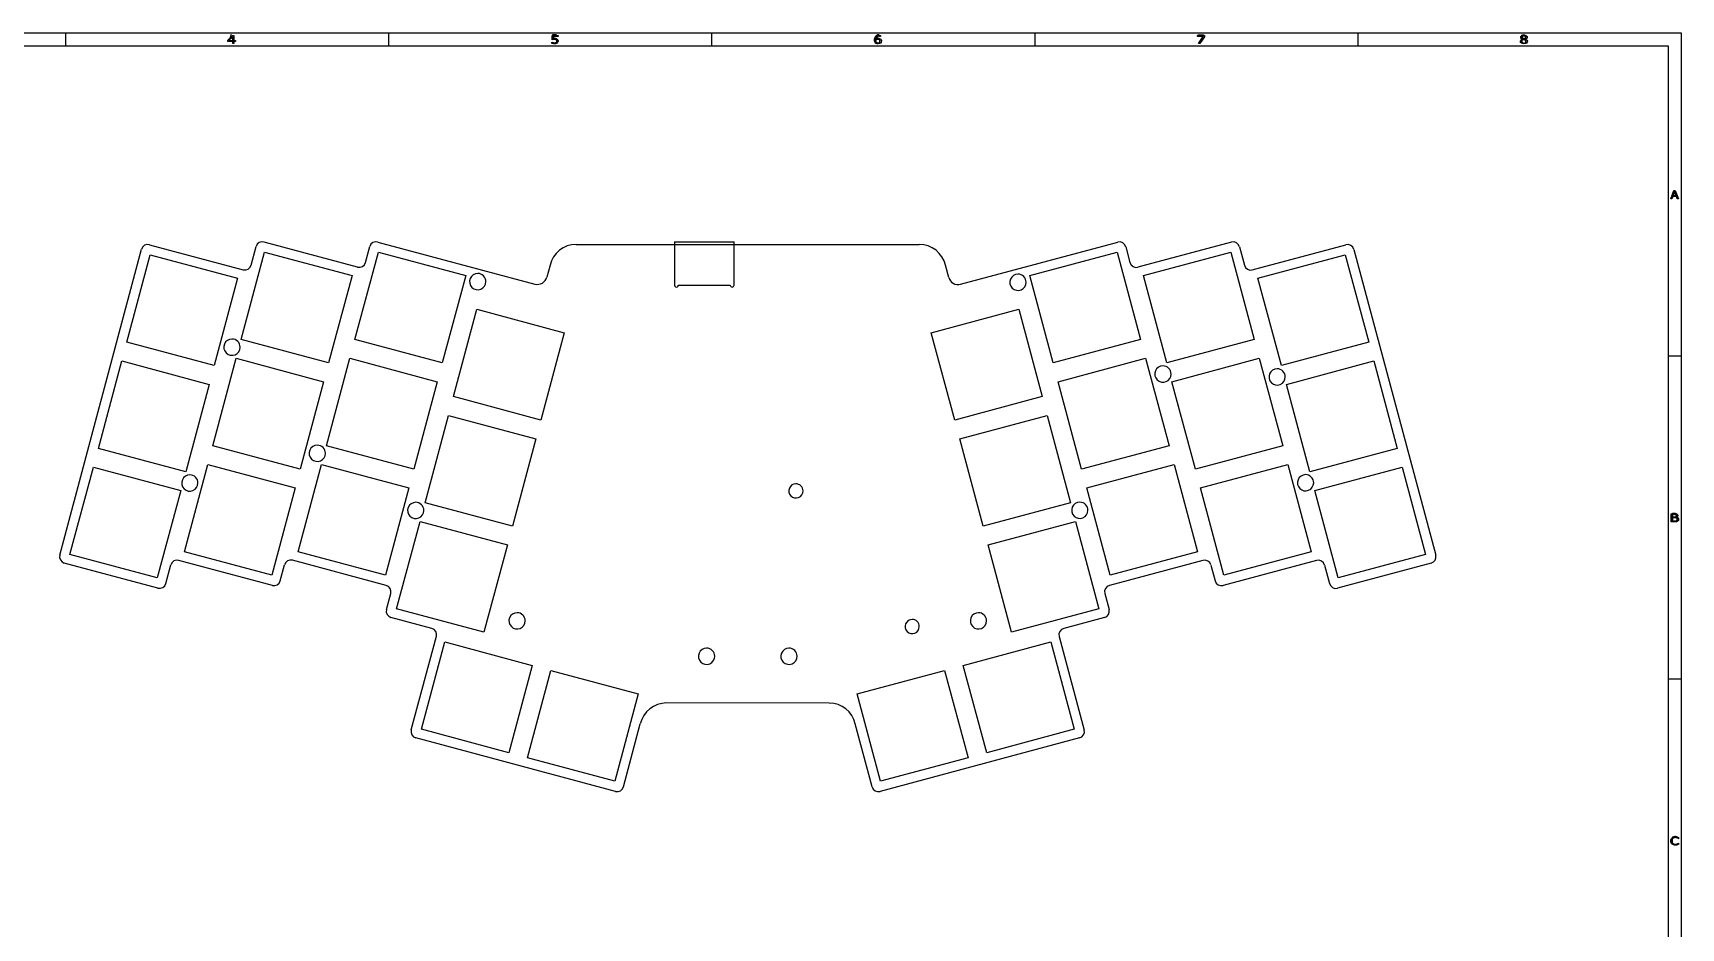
# Model space of a CAD drawing. Header units: millimetres. Extents: x 10 to 410, y 10 to 287.
# Drawn here: x 154.9 to 410, y 148.5 to 287 of the extents above; entities that cross this region are included whole.
import ezdxf

# ---------------------------------------------------------------- set-up
doc = ezdxf.new("R2010")
doc.units = ezdxf.units.MM
doc.layers.get('0').update_dxf_attribs({"linetype": 'CONTINUOUS'})

msp = doc.modelspace()

# ---------------------------------------------------------------- linework, layer by layer
at = {"color": 7}
for points in [[(10, 287.0022), (409.989, 287.0022), (409.989, 10), (10, 10)], [(186.25021, 285.706816), (186.02054, 285.706816), (186.02054, 285.3522), (185.82101, 285.3522), (185.82101, 285.706816), (185.08002, 285.706816), (185.08002, 285.901474), (185.82932, 286.612398), (186.02054, 286.612398), (186.02054, 285.84223), (186.25021, 285.84223)], [(185.82101, 285.84223), (185.82101, 286.410969), (185.22136, 285.84223)], [(336.21904, 286.423664), (335.51858, 285.3522), (335.29619, 285.3522), (336.04133, 286.464288), (335.16004, 286.464288), (335.16004, 286.612398), (336.21904, 286.612398)], [(385.98005, 286.318724)], [(386.2263, 285.703429)], [(12, 285.0022), (407.989, 285.0022), (407.989, 12), (12, 12)], [(409.58083, 261.352198), (409.39556, 261.352198), (409.26736, 261.703429), (408.70188, 261.703429), (408.57369, 261.352198), (408.39719, 261.352198), (408.87311, 262.612396), (409.10492, 262.612396)], [(409.2138, 261.847306), (408.98462, 262.465979), (408.75457, 261.847306)], [(223.7486, 249.7864)], [(307.3586, 249.6864)], [(185.6986, 239.6464)], [(329.7986, 235.4764)], [(347.4786, 235.0364)], [(198.9086, 223.2164)], [(179.1886, 218.6164)], [(272.9936, 217.2414)], [(351.8686, 218.6564)], [(214.1486, 214.3764)], [(316.9386, 214.3964)], [(409.2793, 212.307679)], [(409.4072, 211.733074)], [(409.61496, 211.739782)], [(229.8386, 197.2964)], [(301.2427, 197.2964)], [(290.9836, 196.2514)], [(259.1627, 191.8164)], [(271.9186, 191.8164)]]:
    msp.add_lwpolyline(points, close=True, dxfattribs=at)
for points in [[(160, 285.0022), (160, 287.0022)], [(185.5571, 286.7627), (185.2476, 285.8341), (186.0524, 285.8341)], [(185.8667, 286.2675), (185.8667, 285.4008)], [(210, 285.0022), (210, 287.0022)], [(235.9286, 286.7008), (235.3095, 286.7008), (235.2476, 286.0817), (235.3095, 286.1437), (235.4333, 286.2056), (235.7429, 286.2056), (235.8667, 286.1437), (235.9286, 286.0817), (235.9905, 285.9579), (235.9905, 285.6484), (235.9286, 285.5246), (235.8667, 285.4627), (235.7429, 285.4008), (235.4333, 285.4008), (235.3095, 285.4627), (235.2476, 285.5246)], [(235.26072, 285.963275), (235.26072, 286.612417), (236.19189, 286.612417), (236.19189, 286.464307), (235.4613, 286.464307), (235.4613, 286.129158)], [(236.20224, 285.752566), (236.20241, 285.752518)], [(260, 285.0022), (260, 287.0022)], [(285.8667, 286.7008), (285.619, 286.7008), (285.4952, 286.6389), (285.4333, 286.577), (285.3095, 286.3913), (285.2476, 286.1437), (285.2476, 285.6484), (285.3095, 285.5246), (285.3714, 285.4627), (285.4952, 285.4008), (285.7429, 285.4008), (285.8667, 285.4627), (285.9286, 285.5246), (285.9905, 285.6484), (285.9905, 285.9579), (285.9286, 286.0817), (285.8667, 286.1437), (285.7429, 286.2056), (285.4952, 286.2056), (285.3714, 286.1437), (285.3095, 286.0817), (285.2476, 285.9579)], [(286.02702, 285.754227), (286.02678, 285.754182)], [(286.08712, 286.616663), (286.08712, 286.455013), (286.07672, 286.455013)], [(286.23788, 285.761029), (286.23774, 285.760982)], [(310, 285.0022), (310, 287.0022)], [(335.1857, 286.7008), (336.0524, 286.7008), (335.4952, 285.4008)], [(360, 285.0022), (360, 287.0022)], [(385.4952, 286.1437), (385.3714, 286.2056), (385.3095, 286.2675), (385.2476, 286.3913), (385.2476, 286.4532), (385.3095, 286.577), (385.3714, 286.6389), (385.4952, 286.7008), (385.7429, 286.7008), (385.8667, 286.6389), (385.9286, 286.577), (385.9905, 286.4532), (385.9905, 286.3913), (385.9286, 286.2675), (385.8667, 286.2056), (385.7429, 286.1437), (385.4952, 286.1437), (385.3714, 286.0817), (385.3095, 286.0198), (385.2476, 285.896), (385.2476, 285.6484), (385.3095, 285.5246), (385.3714, 285.4627), (385.4952, 285.4008), (385.7429, 285.4008), (385.8667, 285.4627), (385.9286, 285.5246), (385.9905, 285.6484), (385.9905, 285.896), (385.9286, 286.0198), (385.8667, 286.0817), (385.7429, 286.1437)], [(385.41256, 286.025039), (385.41256, 286.030139)], [(385.927, 286.023366), (385.927, 286.018266)], [(235.19433, 285.399613), (235.19433, 285.578191), (235.20883, 285.578191)], [(386.01233, 285.687357), (386.01221, 285.68735)], [(408.5557, 261.4008), (408.989, 262.7008), (409.4223, 261.4008)], [(408.6795, 261.7722), (409.2985, 261.7722)], [(159.0481, 206.2133), (171.7208, 253.5318)], [(169.4305, 239.1468), (173.054, 252.6698)], [(172.9504, 254.2419), (187.4417, 250.356)], [(173.054, 252.6698), (186.5769, 249.0463)], [(187.1407, 239.5582), (190.7641, 253.0812)], [(188.6713, 251.0661), (189.4408, 253.9468)], [(205.1436, 250.7664), (190.6704, 254.6569)], [(190.7641, 253.0812), (204.2871, 249.4577)], [(204.7407, 239.5582), (208.3641, 253.0812)], [(206.3732, 251.4765), (207.034, 253.9463)], [(208.2636, 254.6564), (232.6077, 248.1467)], [(208.3641, 253.0812), (221.8871, 249.4577)], [(238.9936, 254.2764), (292.0886, 254.2764)], [(254.1899, 254.6746), (254.1899, 247.9746)], [(254.1899, 254.6746), (263.4299, 254.6746)], [(263.4299, 247.9746), (263.4299, 254.6746)], [(298.4821, 248.1165), (322.8078, 254.6406)], [(309.1941, 249.4577), (322.7171, 253.0812)], [(322.7171, 253.0812), (326.3406, 239.5582), (312.8176, 235.9348)], [(324.0374, 253.9305), (324.6981, 251.4607)], [(340.4009, 254.6411), (325.9278, 250.7506)], [(326.7941, 249.4577), (340.3171, 253.0812)], [(340.3171, 253.0812), (343.9406, 239.5582), (330.4176, 235.9348)], [(341.6305, 253.931), (342.4, 251.0503)], [(343.6296, 250.3402), (358.1209, 254.2261)], [(344.5043, 249.0463), (358.0273, 252.6698)], [(358.0273, 252.6698), (361.6507, 239.1468), (348.1278, 235.5234)], [(359.3505, 253.516), (372.0232, 206.1975)], [(234.9465, 251.0552), (234.4536, 249.2114)], [(296.6362, 249.1813), (296.1356, 251.0552)], [(186.5769, 249.0463), (182.9535, 235.5234), (169.4305, 239.1468)], [(204.2871, 249.4577), (200.6636, 235.9348), (187.1407, 239.5582)], [(221.8871, 249.4577), (218.2636, 235.9348), (204.7407, 239.5582)], [(254.7899, 247.9746), (262.8299, 247.9746)], [(312.8176, 235.9348), (309.1941, 249.4577)], [(330.4176, 235.9348), (326.7941, 249.4577)], [(348.1278, 235.5234), (344.5043, 249.0463)], [(219.9871, 230.7274), (223.6106, 244.2503), (237.1336, 240.6269)], [(293.9477, 240.6269), (307.4706, 244.2503)], [(307.4706, 244.2503), (311.0941, 230.7274), (297.5711, 227.1039)], [(237.1336, 240.6269), (233.5101, 227.1039)], [(297.5711, 227.1039), (293.9477, 240.6269)], [(165.0306, 222.7261), (168.654, 236.2491)], [(168.654, 236.2491), (182.177, 232.6256)], [(182.7408, 223.1375), (186.3642, 236.6605)], [(186.3642, 236.6605), (199.8872, 233.037)], [(200.3408, 223.1375), (203.9642, 236.6605)], [(203.9642, 236.6605), (217.4872, 233.037)], [(313.5941, 233.037), (327.117, 236.6605)], [(327.117, 236.6605), (330.7405, 223.1375), (317.2175, 219.514)], [(331.1941, 233.037), (344.717, 236.6605)], [(344.717, 236.6605), (348.3405, 223.1375), (334.8175, 219.514)], [(348.9042, 232.6256), (362.4272, 236.2491)], [(362.4272, 236.2491), (366.0507, 222.7261), (352.5277, 219.1026)], [(409.989, 237.0022), (407.989, 237.0022)], [(182.177, 232.6256), (178.5535, 219.1026), (165.0306, 222.7261)], [(199.8872, 233.037), (196.2637, 219.514), (182.7408, 223.1375)], [(217.4872, 233.037), (213.8637, 219.514), (200.3408, 223.1375)], [(317.2175, 219.514), (313.5941, 233.037)], [(334.8175, 219.514), (331.1941, 233.037)], [(352.5277, 219.1026), (348.9042, 232.6256)], [(233.5101, 227.1039), (219.9871, 230.7274)], [(215.5872, 214.3067), (219.2107, 227.8296)], [(219.2107, 227.8296), (232.7337, 224.2061)], [(298.3476, 224.2061), (311.8705, 227.8296)], [(311.8705, 227.8296), (315.494, 214.3066), (301.971, 210.6832)], [(232.7337, 224.2061), (229.1102, 210.6832), (215.5872, 214.3067)], [(301.971, 210.6832), (298.3476, 224.2061)], [(160.6307, 206.3054), (164.2541, 219.8283)], [(164.2541, 219.8283), (177.7771, 216.2049)], [(178.3408, 206.7168), (181.9643, 220.2397)], [(181.9643, 220.2397), (195.4873, 216.6163)], [(195.9408, 206.7168), (199.5643, 220.2397)], [(199.5643, 220.2397), (213.0873, 216.6163)], [(317.994, 216.6163), (331.5169, 220.2397)], [(331.5169, 220.2397), (335.1404, 206.7168), (321.6174, 203.0933)], [(335.594, 216.6163), (349.1169, 220.2397)], [(349.1169, 220.2397), (352.7404, 206.7168), (339.2174, 203.0933)], [(353.3042, 216.2049), (366.8271, 219.8283)], [(366.8271, 219.8283), (370.4506, 206.3054), (356.9276, 202.6819)], [(177.7771, 216.2049), (174.1536, 202.6819), (160.6307, 206.3054)], [(195.4873, 216.6163), (191.8638, 203.0933), (178.3408, 206.7168)], [(213.0873, 216.6163), (209.4638, 203.0933), (195.9408, 206.7168)], [(321.6174, 203.0933), (317.994, 216.6163)], [(339.2174, 203.0933), (335.594, 216.6163)], [(356.9276, 202.6819), (353.3042, 216.2049)], [(409.01525, 211.352192), (408.48311, 211.352192), (408.48311, 212.61239), (408.92757, 212.61239)], [(409.0819, 212.0817), (409.2676, 212.0198), (409.3295, 211.9579), (409.3914, 211.8341), (409.3914, 211.6484), (409.3295, 211.5246), (409.2676, 211.4627), (409.1438, 211.4008), (408.6485, 211.4008), (408.6485, 212.7008), (409.0819, 212.7008), (409.2057, 212.6389), (409.2676, 212.577), (409.3295, 212.4532), (409.3295, 212.3294), (409.2676, 212.2056), (409.2057, 212.1437), (409.0819, 212.0817), (408.6485, 212.0817)], [(408.99605, 211.964127), (408.68261, 211.964127), (408.68261, 211.495256), (408.94666, 211.495256)], [(408.92048, 212.469344), (408.68263, 212.469344), (408.68263, 212.105419), (408.94064, 212.105419)], [(409.28739, 212.075808), (409.28739, 212.069008)], [(211.1873, 197.8859), (214.8108, 211.4089)], [(214.8108, 211.4089), (228.3337, 207.7854)], [(302.7475, 207.7854), (316.2705, 211.4089)], [(316.2705, 211.4089), (319.8939, 197.8859), (306.371, 194.2624)], [(228.3337, 207.7854), (224.7103, 194.2624), (211.1873, 197.8859)], [(306.371, 194.2624), (302.7475, 207.7854)], [(174.254, 201.1013), (159.7582, 204.9837)], [(175.4836, 201.8114), (176.2536, 204.6864)], [(191.9567, 201.521), (177.4832, 205.3965)], [(193.1863, 202.2311), (193.8436, 204.6914)], [(209.5685, 201.5192), (195.0736, 205.4064)], [(335.9978, 205.3906), (321.5029, 201.5034)], [(337.2278, 204.6756), (337.885, 202.2153)], [(353.5881, 205.3807), (339.1146, 201.5052)], [(354.8178, 204.6706), (355.5878, 201.7956)], [(371.3131, 204.9679), (356.8174, 201.0855)], [(209.6085, 197.796), (210.2786, 200.2896)], [(320.7928, 200.2738), (321.4629, 197.7802)], [(216.6286, 194.8714), (210.3186, 196.5664)], [(320.7528, 196.5506), (314.4428, 194.8556)], [(213.4585, 179.156), (217.3387, 193.6418)], [(215.0307, 179.2498), (218.6541, 192.7728)], [(218.6541, 192.7728), (232.1771, 189.1493)], [(298.9041, 189.1493), (312.4271, 192.7728)], [(312.4271, 192.7728), (316.0505, 179.2498), (302.5276, 175.6264)], [(313.7326, 193.626), (317.6129, 179.1402)], [(232.1771, 189.1493), (228.5536, 175.6264), (215.0307, 179.2498)], [(302.5276, 175.6264), (298.9041, 189.1493)], [(231.4494, 174.8416), (235.0729, 188.3646)], [(235.0729, 188.3646), (248.5959, 184.7411)], [(282.4854, 184.7411), (296.0083, 188.3646)], [(296.0083, 188.3646), (299.6318, 174.8416), (286.1088, 171.2182)], [(409.989, 187.0022), (407.989, 187.0022)], [(248.5959, 184.7411), (244.9724, 171.2182), (231.4494, 174.8416)], [(286.1088, 171.2182), (282.4854, 184.7411)], [(278.1265, 183.3127), (252.9556, 183.3227)], [(246.2913, 170.3511), (248.9086, 180.1014)], [(284.7786, 170.3464), (282.1736, 180.0914)], [(245.0617, 169.641), (214.1686, 177.9264)], [(316.9028, 177.9106), (286.0082, 169.6363)], [(409.3914, 161.5246), (409.3295, 161.4627), (409.1438, 161.4008), (409.02, 161.4008), (408.8342, 161.4627), (408.7104, 161.5865), (408.6485, 161.7103), (408.5866, 161.9579), (408.5866, 162.1437), (408.6485, 162.3913), (408.7104, 162.5151), (408.8342, 162.6389), (409.02, 162.7008), (409.1438, 162.7008), (409.3295, 162.6389), (409.3914, 162.577)], [(409.61728, 162.52446), (409.61728, 162.32557), (409.60248, 162.32557)], [(409.60351, 161.64017), (409.61731, 161.64017), (409.61735, 161.44361)]]:
    msp.add_lwpolyline(points, dxfattribs=at)
at = {"color": 2}
for points in [[(186.5769, 249.0463), (182.9535, 235.5234), (169.4305, 239.1468), (173.054, 252.6698)], [(204.2871, 249.4577), (200.6636, 235.9348), (187.1407, 239.5582), (190.7641, 253.0812)], [(221.8871, 249.4577), (218.2636, 235.9348), (204.7407, 239.5582), (208.3641, 253.0812)], [(326.3406, 239.5582), (312.8176, 235.9348), (309.1941, 249.4577), (322.7171, 253.0812)], [(343.9406, 239.5582), (330.4176, 235.9348), (326.7941, 249.4577), (340.3171, 253.0812)], [(361.6507, 239.1468), (348.1278, 235.5234), (344.5043, 249.0463), (358.0273, 252.6698)], [(237.1336, 240.6269), (233.5101, 227.1039), (219.9871, 230.7274), (223.6106, 244.2503)], [(311.0941, 230.7274), (297.5711, 227.1039), (293.9477, 240.6269), (307.4706, 244.2504)], [(182.177, 232.6256), (178.5535, 219.1026), (165.0306, 222.7261), (168.654, 236.2491)], [(199.8872, 233.037), (196.2637, 219.514), (182.7408, 223.1375), (186.3642, 236.6605)], [(217.4872, 233.037), (213.8637, 219.514), (200.3408, 223.1375), (203.9642, 236.6605)], [(330.7405, 223.1375), (317.2175, 219.514), (313.5941, 233.037), (327.117, 236.6605)], [(348.3405, 223.1375), (334.8175, 219.514), (331.1941, 233.037), (344.717, 236.6605)], [(366.0507, 222.7261), (352.5277, 219.1026), (348.9042, 232.6256), (362.4272, 236.2491)], [(232.7337, 224.2061), (229.1102, 210.6832), (215.5872, 214.3066), (219.2107, 227.8296)], [(315.494, 214.3066), (301.971, 210.6832), (298.3476, 224.2061), (311.8705, 227.8296)], [(177.7771, 216.2048), (174.1536, 202.6819), (160.6307, 206.3054), (164.2541, 219.8283)], [(195.4873, 216.6163), (191.8638, 203.0933), (178.3408, 206.7168), (181.9643, 220.2397)], [(213.0873, 216.6163), (209.4638, 203.0933), (195.9408, 206.7168), (199.5643, 220.2397)], [(335.1404, 206.7168), (321.6174, 203.0933), (317.994, 216.6163), (331.5169, 220.2397)], [(352.7404, 206.7168), (339.2174, 203.0933), (335.594, 216.6163), (349.1169, 220.2397)], [(370.4506, 206.3054), (356.9276, 202.6819), (353.3042, 216.2049), (366.8271, 219.8283)], [(228.3337, 207.7854), (224.7103, 194.2624), (211.1873, 197.8859), (214.8108, 211.4089)], [(319.8939, 197.8859), (306.371, 194.2624), (302.7475, 207.7854), (316.2705, 211.4089)], [(232.1771, 189.1493), (228.5536, 175.6264), (215.0307, 179.2498), (218.6541, 192.7728)], [(316.0505, 179.2498), (302.5276, 175.6264), (298.9041, 189.1493), (312.4271, 192.7728)], [(248.5959, 184.7411), (244.9724, 171.2182), (231.4494, 174.8416), (235.0729, 188.3646)], [(299.6318, 174.8416), (286.1088, 171.2182), (282.4854, 184.7411), (296.0083, 188.3646)]]:
    msp.add_lwpolyline(points, close=True, dxfattribs=at)
at = {"color": 7}
for points in [[(235.40622, 285.983585), (235.350087, 285.976812), (235.301587, 285.970042), (235.26072, 285.963275)], [(235.58289, 285.993745), (235.52189, 285.993745), (235.463, 285.990358), (235.40622, 285.983585)], [(235.4613, 286.129158), (235.4911, 286.131425), (235.521567, 286.133125), (235.5527, 286.134258)], [(235.5527, 286.134258), (235.5839, 286.135391), (235.610933, 286.135958), (235.6338, 286.135958)], [(235.7554, 285.980205), (235.704133, 285.989232), (235.64663, 285.993745), (235.58289, 285.993745)], [(235.6338, 286.135958), (235.717633, 286.135958), (235.791073, 286.130035), (235.85412, 286.118188)], [(235.88739, 285.935345), (235.85139, 285.956785), (235.807393, 285.971738), (235.7554, 285.980205)], [(235.85412, 286.118188), (235.917187, 286.106901), (235.97504, 286.086588), (236.02768, 286.057248)], [(235.96329, 285.863405), (235.94529, 285.893312), (235.91999, 285.917292), (235.88739, 285.935345)], [(235.99139, 285.753382), (235.99139, 285.796829), (235.982023, 285.833503), (235.96329, 285.863405)], [(235.96749, 285.635741), (235.983423, 285.669594), (235.99139, 285.708808), (235.99139, 285.753382)], [(236.02768, 286.057248), (236.08308, 286.026215), (236.126033, 285.986155), (236.15654, 285.937068)], [(236.15654, 285.937068), (236.187007, 285.887981), (236.20224, 285.826481), (236.20224, 285.752566)], [(236.20241, 285.752518), (236.20241, 285.693838), (236.189243, 285.637698), (236.16291, 285.584097)], [(285.14238, 285.905699), (285.14238, 286.017416), (285.156947, 286.116437), (285.18608, 286.202764)], [(285.19018, 285.626408), (285.158313, 285.703707), (285.14238, 285.796804), (285.14238, 285.905699)], [(285.18608, 286.202764), (285.21588, 286.289091), (285.26299, 286.365825), (285.32741, 286.432968)], [(285.32741, 286.432968), (285.38841, 286.496728), (285.467047, 286.54638), (285.56332, 286.581923)], [(285.35349, 285.912488), (285.352823, 285.901201), (285.35249, 285.886815), (285.35249, 285.869328)], [(285.35249, 285.869328), (285.35249, 285.78018), (285.36359, 285.709652), (285.38579, 285.657743)], [(285.35649, 285.948878), (285.355157, 285.936465), (285.354157, 285.924335), (285.35349, 285.912488)], [(285.51238, 286.001348), (285.46178, 285.990061), (285.409817, 285.972571), (285.35649, 285.948878)], [(285.51245, 286.376307), (285.42377, 286.300701), (285.372153, 286.198294), (285.3576, 286.069087)], [(285.3576, 286.069087), (285.4158, 286.09786), (285.47296, 286.119584), (285.52908, 286.134257)], [(285.67658, 286.018278), (285.617713, 286.018278), (285.56298, 286.012635), (285.51238, 286.001348)], [(285.86891, 286.490563), (285.71995, 286.490563), (285.60113, 286.452478), (285.51245, 286.376307)], [(285.52908, 286.134257), (285.58588, 286.14949), (285.65135, 286.157107), (285.72549, 286.157107)], [(285.56332, 286.581923), (285.659627, 286.618036), (285.771867, 286.636093), (285.90004, 286.636093)], [(285.79817, 286.009778), (285.75937, 286.015445), (285.71884, 286.018278), (285.67658, 286.018278)], [(285.72549, 286.157107), (285.79129, 286.157107), (285.849143, 286.15203), (285.89905, 286.141877)], [(285.90418, 285.974228), (285.872313, 285.992281), (285.836977, 286.004131), (285.79817, 286.009778)], [(285.98842, 286.478713), (285.94962, 286.486613), (285.909783, 286.490563), (285.86891, 286.490563)], [(285.89905, 286.141877), (285.94965, 286.132284), (286.001267, 286.112537), (286.0539, 286.082637)], [(285.90004, 286.636093), (285.940907, 286.636093), (285.9752, 286.634693), (286.00292, 286.631893)], [(285.99768, 285.884518), (285.978947, 285.918938), (285.94778, 285.948841), (285.90418, 285.974228)], [(285.94072, 285.538411), (285.998253, 285.588624), (286.02702, 285.660563), (286.02702, 285.754227)], [(286.07672, 286.455013), (286.05732, 286.46348), (286.027887, 286.47138), (285.98842, 286.478713)], [(286.02678, 285.754182), (286.02678, 285.806655), (286.01708, 285.850101), (285.99768, 285.884518)], [(286.00292, 286.631893), (286.030653, 286.629093), (286.05872, 286.624016), (286.08712, 286.616663)], [(286.0539, 286.082637), (286.114833, 286.048217), (286.16056, 286.004772), (286.19108, 285.952301)], [(286.23774, 285.760982), (286.23774, 285.632903), (286.18578, 285.528239), (286.08186, 285.44699)], [(286.19108, 285.952301), (286.22228, 285.899828), (286.23788, 285.83607), (286.23788, 285.761029)], [(385.12679, 285.700045), (385.12679, 285.770009), (385.151723, 285.833202), (385.20159, 285.889625)], [(385.2754, 285.429217), (385.176327, 285.499745), (385.12679, 285.590021), (385.12679, 285.700045)], [(385.16838, 286.309431), (385.16838, 286.40422), (385.216183, 286.483212), (385.31179, 286.546405)], [(385.22758, 286.148626), (385.188113, 286.191506), (385.16838, 286.245108), (385.16838, 286.309431)], [(385.20159, 285.889625), (385.251457, 285.946612), (385.32178, 285.99175), (385.41256, 286.025039)], [(385.41256, 286.030139), (385.32942, 286.066252), (385.26776, 286.105748), (385.22758, 286.148626)], [(385.31179, 286.546405), (385.407403, 286.609598), (385.528997, 286.641195), (385.67657, 286.641195)], [(385.39283, 285.87355), (385.35543, 285.826157), (385.33673, 285.772555), (385.33673, 285.712745)], [(385.33673, 285.712745), (385.33673, 285.636575), (385.368963, 285.573664), (385.43343, 285.524012)], [(385.46035, 286.465986), (385.40495, 286.432133), (385.37725, 286.38643), (385.37725, 286.328879)], [(385.37725, 286.328879), (385.37725, 286.288252), (385.391117, 286.252988), (385.41885, 286.223087)], [(385.54352, 285.986112), (385.481187, 285.958465), (385.430957, 285.920945), (385.39283, 285.87355)], [(385.41885, 286.223087), (385.44725, 286.193747), (385.489857, 286.16751), (385.54667, 286.144377)], [(385.67547, 286.516766), (385.588177, 286.516766), (385.51647, 286.499839), (385.46035, 286.465986)], [(385.69836, 285.941252), (385.65956, 285.951972), (385.607947, 285.966925), (385.54352, 285.986112)], [(385.54667, 286.144377), (385.572337, 286.134224), (385.609057, 286.120964), (385.65683, 286.104597)], [(385.65683, 286.104597), (385.705363, 286.088237), (385.752477, 286.074697), (385.79817, 286.063977)], [(385.89371, 286.462596), (385.83691, 286.498709), (385.764163, 286.516766), (385.67547, 286.516766)], [(385.67657, 286.641195), (385.83107, 286.641195), (385.954393, 286.611008), (386.04654, 286.550635)], [(385.80541, 285.906552), (385.77281, 285.918965), (385.737127, 285.930532), (385.69836, 285.941252)], [(385.79817, 286.063977), (385.866763, 286.101217), (385.914223, 286.139866), (385.94055, 286.179925)], [(385.96961, 285.811762), (385.941877, 285.843355), (385.887143, 285.874952), (385.80541, 285.906552)], [(385.98001, 286.318718), (385.98001, 286.379091), (385.951243, 286.427051), (385.89371, 286.462596)], [(386.11926, 286.15201), (386.075593, 286.097283), (386.011507, 286.054402), (385.927, 286.023366)], [(385.927, 286.018266), (386.023993, 285.984413), (386.098127, 285.94266), (386.1494, 285.893008)], [(385.94055, 286.179925), (385.966883, 286.219985), (385.98005, 286.266251), (385.98005, 286.318724)], [(386.01221, 285.68735), (386.01221, 285.739257), (385.99801, 285.780727), (385.96961, 285.811762)], [(386.04654, 286.550635), (386.138687, 286.490262), (386.18476, 286.413527), (386.18476, 286.320431)], [(386.22631, 285.703431), (386.22631, 285.594535), (386.174003, 285.503977), (386.06939, 285.431756)], [(386.18476, 286.320431), (386.18476, 286.263444), (386.162927, 286.207304), (386.11926, 286.15201)], [(386.1494, 285.893008), (386.200667, 285.843355), (386.2263, 285.780162), (386.2263, 285.703429)], [(235.39283, 285.347983), (235.314537, 285.36209), (235.24837, 285.3793), (235.19433, 285.399613)], [(235.20883, 285.578191), (235.26563, 285.548851), (235.33214, 285.523744), (235.40836, 285.502871)], [(235.63705, 285.325973), (235.552523, 285.325973), (235.471117, 285.33331), (235.39283, 285.347983)], [(235.40836, 285.502871), (235.484573, 285.482558), (235.5594, 285.472401), (235.63284, 285.472401)], [(235.63284, 285.472401), (235.68204, 285.472401), (235.7295, 285.478044), (235.77522, 285.489331)], [(235.87608, 285.357283), (235.807487, 285.33641), (235.72781, 285.325973), (235.63705, 285.325973)], [(235.77522, 285.489331), (235.82162, 285.500618), (235.862843, 285.520364), (235.89889, 285.548571)], [(236.05483, 285.448683), (236.004963, 285.40919), (235.94538, 285.378723), (235.87608, 285.357283)], [(235.89889, 285.548571), (235.929357, 285.572831), (235.952223, 285.601888), (235.96749, 285.635741)], [(236.16291, 285.584097), (236.136577, 285.530497), (236.10055, 285.485359), (236.05483, 285.448683)], [(285.3284, 285.440214), (285.2688, 285.487047), (285.222727, 285.549112), (285.19018, 285.626408)], [(285.49364, 285.354734), (285.431307, 285.373921), (285.376227, 285.402414), (285.3284, 285.440214)], [(285.38579, 285.657743), (285.408657, 285.606396), (285.439823, 285.565772), (285.47929, 285.535871)], [(285.47929, 285.535871), (285.511157, 285.511044), (285.545453, 285.492708), (285.58218, 285.480861)], [(285.70149, 285.325964), (285.625277, 285.325964), (285.555993, 285.335554), (285.49364, 285.354734)], [(285.58218, 285.480861), (285.61958, 285.469574), (285.66011, 285.463931), (285.70377, 285.463931)], [(286.08186, 285.44699), (285.978627, 285.366306), (285.851837, 285.325964), (285.70149, 285.325964)], [(285.70377, 285.463931), (285.80423, 285.463931), (285.883213, 285.488758), (285.94072, 285.538411)], [(385.67655, 285.323425), (385.508883, 285.323425), (385.375167, 285.358689), (385.2754, 285.429217)], [(385.43343, 285.524012), (385.49783, 285.474359), (385.579583, 285.449532), (385.67869, 285.449532)], [(386.06939, 285.431756), (385.965463, 285.359535), (385.834517, 285.323425), (385.67655, 285.323425)], [(385.67869, 285.449532), (385.779843, 285.449532), (385.860557, 285.470692), (385.92083, 285.513012)], [(385.92083, 285.513012), (385.98183, 285.555332), (386.01233, 285.613447), (386.01233, 285.687357)], [(172.9504, 254.2419), (172.414788, 254.385197), (171.864383, 254.067336), (171.7208, 253.5318)], [(190.6704, 254.6569), (190.134788, 254.800197), (189.584383, 254.482336), (189.4408, 253.9468)], [(208.2636, 254.6565), (207.727957, 254.79979), (207.177539, 254.481876), (207.034, 253.9463)], [(238.9936, 254.2764), (237.058941, 254.276429), (235.380539, 252.940543), (234.9465, 251.0552)], [(296.1357, 251.0552), (295.701661, 252.940543), (294.023259, 254.276429), (292.0886, 254.2764)], [(324.0374, 253.9305), (323.893817, 254.466036), (323.343412, 254.783897), (322.8078, 254.6406)], [(341.6305, 253.931), (341.486964, 254.466572), (340.93652, 254.784456), (340.4009, 254.6411)], [(359.3505, 253.516), (359.206964, 254.051572), (358.65652, 254.369456), (358.1209, 254.2261)], [(187.4417, 250.3559), (187.977343, 250.21261), (188.527761, 250.530524), (188.6713, 251.0661)], [(205.1436, 250.7664), (205.67922, 250.623044), (206.229664, 250.940928), (206.3732, 251.4765)], [(324.6982, 251.4607), (324.841783, 250.925164), (325.392188, 250.607303), (325.9278, 250.7506)], [(342.4, 251.0503), (342.543583, 250.514764), (343.093988, 250.196903), (343.6296, 250.3402)], [(222.584512, 249.008581), (222.389488, 248.537751), (222.497288, 247.995803), (222.857645, 247.635445)], [(223.7486, 249.7864), (223.238978, 249.7864), (222.779536, 249.479411), (222.584512, 249.008581)], [(222.857645, 247.635445), (223.218003, 247.275088), (223.759951, 247.167288), (224.230781, 247.362312)], [(224.639555, 249.417355), (224.403259, 249.65365), (224.082773, 249.7864), (223.7486, 249.7864)], [(224.230781, 247.362312), (224.701611, 247.557336), (225.0086, 248.016778), (225.0086, 248.5264)], [(225.0086, 248.5264), (225.0086, 248.860573), (224.87585, 249.181059), (224.639555, 249.417355)], [(232.6077, 248.1467), (232.993674, 248.042966), (233.405052, 248.096879), (233.751262, 248.29657)], [(233.751262, 248.29657), (234.097471, 248.49626), (234.350126, 248.825356), (234.4536, 249.2114)], [(254.1899, 247.9746), (254.1899, 247.86742), (254.24708, 247.768382), (254.3399, 247.714792)], [(254.3399, 247.714792), (254.43272, 247.661203), (254.54708, 247.661203), (254.6399, 247.714792)], [(254.6399, 247.714792), (254.73272, 247.768382), (254.7899, 247.86742), (254.7899, 247.9746)], [(262.8299, 247.9746), (262.8299, 247.808915), (262.964215, 247.6746), (263.1299, 247.6746)], [(263.1299, 247.6746), (263.295585, 247.6746), (263.4299, 247.808915), (263.4299, 247.9746)], [(296.6362, 249.1813), (296.739676, 248.795252), (296.992327, 248.46615), (297.338531, 248.266443)], [(297.338531, 248.266443), (297.684736, 248.066736), (298.096113, 248.012797), (298.4821, 248.1165)], [(306.194512, 248.908581), (305.999488, 248.437751), (306.107288, 247.895803), (306.467645, 247.535445)], [(307.3586, 249.6864), (306.848978, 249.6864), (306.389536, 249.379411), (306.194512, 248.908581)], [(306.467645, 247.535445), (306.828003, 247.175088), (307.369951, 247.067288), (307.840781, 247.262312)], [(308.249555, 249.317355), (308.013259, 249.55365), (307.692773, 249.6864), (307.3586, 249.6864)], [(307.840781, 247.262312), (308.311611, 247.457336), (308.6186, 247.916778), (308.6186, 248.4264)], [(308.6186, 248.4264), (308.6186, 248.760573), (308.48585, 249.081059), (308.249555, 249.317355)], [(184.534512, 238.868581), (184.339488, 238.397751), (184.447288, 237.855803), (184.807645, 237.495445)], [(185.6986, 239.6464), (185.188978, 239.6464), (184.729536, 239.339411), (184.534512, 238.868581)], [(184.807645, 237.495445), (185.168003, 237.135088), (185.709951, 237.027288), (186.180781, 237.222312)], [(186.589555, 239.277355), (186.353259, 239.51365), (186.032773, 239.6464), (185.6986, 239.6464)], [(186.180781, 237.222312), (186.651611, 237.417336), (186.9586, 237.876778), (186.9586, 238.3864)], [(186.9586, 238.3864), (186.9586, 238.720573), (186.82585, 239.041059), (186.589555, 239.277355)], [(328.634512, 234.698581), (328.439488, 234.227751), (328.547288, 233.685803), (328.907645, 233.325445)], [(329.7986, 235.4764), (329.288978, 235.4764), (328.829536, 235.169411), (328.634512, 234.698581)], [(330.689555, 235.107355), (330.453259, 235.34365), (330.132773, 235.4764), (329.7986, 235.4764)], [(331.0586, 234.2164), (331.0586, 234.550573), (330.92585, 234.871059), (330.689555, 235.107355)], [(347.4786, 235.0364), (346.968978, 235.0364), (346.509536, 234.729411), (346.314512, 234.258581)], [(348.369555, 234.667355), (348.133259, 234.90365), (347.812773, 235.0364), (347.4786, 235.0364)], [(328.907645, 233.325445), (329.268003, 232.965088), (329.809951, 232.857288), (330.280781, 233.052312)], [(330.280781, 233.052312), (330.751611, 233.247336), (331.0586, 233.706778), (331.0586, 234.2164)], [(346.314512, 234.258581), (346.119488, 233.787751), (346.227288, 233.245803), (346.587645, 232.885445)], [(346.587645, 232.885445), (346.948003, 232.525088), (347.489951, 232.417288), (347.960781, 232.612312)], [(347.960781, 232.612312), (348.431611, 232.807336), (348.7386, 233.266778), (348.7386, 233.7764)], [(348.7386, 233.7764), (348.7386, 234.110573), (348.60585, 234.431059), (348.369555, 234.667355)], [(197.744512, 222.438581), (197.549488, 221.967751), (197.657288, 221.425803), (198.017645, 221.065445)], [(198.9086, 223.2164), (198.398978, 223.2164), (197.939536, 222.909411), (197.744512, 222.438581)], [(200.1686, 221.9564), (200.1686, 222.652279), (199.604479, 223.2164), (198.9086, 223.2164)], [(199.390781, 220.792312), (199.861611, 220.987336), (200.1686, 221.446778), (200.1686, 221.9564)], [(198.017645, 221.065445), (198.378003, 220.705088), (198.919951, 220.597288), (199.390781, 220.792312)], [(178.024512, 217.838581), (177.829488, 217.367751), (177.937288, 216.825803), (178.297645, 216.465445)], [(179.1886, 218.6164), (178.678978, 218.6164), (178.219536, 218.309411), (178.024512, 217.838581)], [(180.079555, 218.247355), (179.843259, 218.48365), (179.522773, 218.6164), (179.1886, 218.6164)], [(179.670781, 216.192312), (180.141611, 216.387336), (180.4486, 216.846778), (180.4486, 217.3564)], [(180.4486, 217.3564), (180.4486, 217.690573), (180.31585, 218.011059), (180.079555, 218.247355)], [(272.9936, 217.2414), (272.548692, 217.2414), (272.147592, 216.973394), (271.977333, 216.562352)], [(273.771417, 216.919217), (273.565127, 217.125507), (273.285338, 217.2414), (272.9936, 217.2414)], [(274.0936, 216.1414), (274.0936, 216.433138), (273.977707, 216.712927), (273.771417, 216.919217)], [(350.704512, 217.878581), (350.509488, 217.407751), (350.617288, 216.865803), (350.977645, 216.505445)], [(351.8686, 218.6564), (351.358978, 218.6564), (350.899536, 218.349411), (350.704512, 217.878581)], [(352.759555, 218.287355), (352.523259, 218.52365), (352.202773, 218.6564), (351.8686, 218.6564)], [(352.350781, 216.232312), (352.821611, 216.427336), (353.1286, 216.886778), (353.1286, 217.3964)], [(353.1286, 217.3964), (353.1286, 217.730573), (352.99585, 218.051059), (352.759555, 218.287355)], [(178.297645, 216.465445), (178.658003, 216.105088), (179.199951, 215.997288), (179.670781, 216.192312)], [(214.1486, 214.3764), (213.638978, 214.3764), (213.179536, 214.069411), (212.984512, 213.598581)], [(215.039555, 214.007355), (214.803259, 214.24365), (214.482773, 214.3764), (214.1486, 214.3764)], [(271.977333, 216.562352), (271.807073, 216.15131), (271.901185, 215.67818), (272.215783, 215.363583)], [(272.215783, 215.363583), (272.53038, 215.048985), (273.00351, 214.954873), (273.414552, 215.125133)], [(273.414552, 215.125133), (273.825594, 215.295392), (274.0936, 215.696492), (274.0936, 216.1414)], [(316.9386, 214.3964), (316.428978, 214.3964), (315.969536, 214.089411), (315.774512, 213.618581)], [(318.1986, 213.1364), (318.1986, 213.832279), (317.634479, 214.3964), (316.9386, 214.3964)], [(350.977645, 216.505445), (351.338003, 216.145088), (351.879951, 216.037288), (352.350781, 216.232312)], [(212.984512, 213.598581), (212.789488, 213.127751), (212.897288, 212.585803), (213.257645, 212.225445)], [(213.257645, 212.225445), (213.618003, 211.865088), (214.159951, 211.757288), (214.630781, 211.952312)], [(214.630781, 211.952312), (215.101611, 212.147336), (215.4086, 212.606778), (215.4086, 213.1164)], [(215.4086, 213.1164), (215.4086, 213.450573), (215.27585, 213.771059), (215.039555, 214.007355)], [(315.774512, 213.618581), (315.579488, 213.147751), (315.687288, 212.605803), (316.047645, 212.245445)], [(316.047645, 212.245445), (316.408003, 211.885088), (316.949951, 211.777288), (317.420781, 211.972312)], [(317.420781, 211.972312), (317.891611, 212.167336), (318.1986, 212.626778), (318.1986, 213.1364)], [(409.08778, 212.463444), (409.04278, 212.467377), (408.987013, 212.469344), (408.92048, 212.469344)], [(408.92757, 212.61239), (409.037083, 212.61239), (409.119053, 212.609003), (409.17348, 212.60223)], [(408.94064, 212.105419), (409.003107, 212.105419), (409.052827, 212.107952), (409.0898, 212.113019)], [(409.16335, 211.957327), (409.117683, 211.96186), (409.061917, 211.964127), (408.99605, 211.964127)], [(409.20267, 212.435514), (409.17107, 212.450747), (409.132773, 212.460057), (409.08778, 212.463444)], [(409.0898, 212.113019), (409.126733, 212.118686), (409.161, 212.129969), (409.1926, 212.146869)], [(409.28127, 211.930247), (409.249003, 211.944354), (409.209697, 211.95338), (409.16335, 211.957327)], [(409.17348, 212.60223), (409.22788, 212.595457), (409.27995, 212.58135), (409.32969, 212.55991)], [(409.1926, 212.146869), (409.2242, 212.163796), (409.246367, 212.185519), (409.2591, 212.212039)], [(409.26117, 212.384734), (409.249103, 212.405607), (409.229603, 212.422534), (409.20267, 212.435514)], [(409.2591, 212.212039), (409.272567, 212.239119), (409.2793, 212.270999), (409.2793, 212.307679)], [(409.27927, 212.307714), (409.27927, 212.338181), (409.273237, 212.363854), (409.26117, 212.384734)], [(409.38007, 211.854077), (409.361937, 211.883984), (409.329003, 211.909374), (409.28127, 211.930247)], [(409.43252, 212.176523), (409.396253, 212.13477), (409.347877, 212.101198), (409.28739, 212.075808)], [(409.28739, 212.069008), (409.38885, 212.051515), (409.468807, 212.013994), (409.52726, 211.956445)], [(409.32969, 212.55991), (409.384757, 212.53565), (409.424733, 212.504337), (409.44962, 212.46597)], [(409.40727, 211.733051), (409.40727, 211.783831), (409.398203, 211.824173), (409.38007, 211.854077)], [(409.381, 211.623896), (409.398467, 211.652109), (409.4072, 211.688502), (409.4072, 211.733074)], [(409.48692, 212.32971), (409.48692, 212.269903), (409.468787, 212.218841), (409.43252, 212.176523)], [(409.44962, 212.46597), (409.474487, 212.428163), (409.48692, 212.382743), (409.48692, 212.32971)], [(409.52726, 211.956445), (409.585727, 211.899458), (409.61496, 211.827237), (409.61496, 211.739782)], [(409.61488, 211.739821), (409.61488, 211.677194), (409.60078, 211.6219), (409.57258, 211.573939)], [(408.94666, 211.495256), (409.034007, 211.495256), (409.105563, 211.498923), (409.16133, 211.506256)], [(409.27225, 211.375892), (409.205057, 211.360092), (409.11939, 211.352192), (409.01525, 211.352192)], [(409.16133, 211.506256), (409.217063, 211.514156), (409.262753, 211.528263), (409.2984, 211.548576)], [(409.45869, 211.455452), (409.402223, 211.418212), (409.340077, 211.391692), (409.27225, 211.375892)], [(409.2984, 211.548576), (409.336, 211.570583), (409.363533, 211.595689), (409.381, 211.623896)], [(409.57258, 211.573939), (409.54438, 211.525979), (409.506417, 211.486483), (409.45869, 211.455452)], [(159.048, 206.2133), (158.90471, 205.677657), (159.222624, 205.127239), (159.7582, 204.9837)], [(177.4832, 205.3966), (176.947557, 205.53989), (176.397139, 205.221976), (176.2536, 204.6864)], [(195.0736, 205.4065), (194.537957, 205.54979), (193.987539, 205.231876), (193.844, 204.6963)], [(337.2274, 204.6805), (337.083817, 205.216036), (336.533412, 205.533897), (335.9978, 205.3906)], [(354.8178, 204.6706), (354.674266, 205.206222), (354.123753, 205.52412), (353.5881, 205.3807)], [(371.3131, 204.9679), (371.848672, 205.111436), (372.166556, 205.66188), (372.0232, 206.1975)], [(174.254, 201.1013), (174.78962, 200.957944), (175.340064, 201.275828), (175.4836, 201.8114)], [(191.9567, 201.5209), (192.492343, 201.37761), (193.042761, 201.695524), (193.1863, 202.2311)], [(210.2786, 200.2896), (210.421956, 200.82522), (210.104072, 201.375664), (209.5685, 201.5192)], [(337.885, 202.2153), (338.028583, 201.679764), (338.578988, 201.361903), (339.1146, 201.5052)], [(355.5878, 201.7956), (355.731383, 201.260064), (356.281788, 200.942203), (356.8174, 201.0855)], [(321.5029, 201.5034), (320.967328, 201.359864), (320.649444, 200.80942), (320.7928, 200.2738)], [(209.6085, 197.796), (209.465144, 197.26038), (209.783028, 196.709936), (210.3186, 196.5664)], [(228.674512, 196.518581), (228.479488, 196.047751), (228.587288, 195.505803), (228.947645, 195.145445)], [(229.8386, 197.2964), (229.328978, 197.2964), (228.869536, 196.989411), (228.674512, 196.518581)], [(230.729555, 196.927355), (230.493259, 197.16365), (230.172773, 197.2964), (229.8386, 197.2964)], [(231.0986, 196.0364), (231.0986, 196.370573), (230.96585, 196.691059), (230.729555, 196.927355)], [(300.078612, 196.518581), (299.883588, 196.047751), (299.991388, 195.505803), (300.351745, 195.145445)], [(301.2427, 197.2964), (300.733078, 197.2964), (300.273636, 196.989411), (300.078612, 196.518581)], [(302.133655, 196.927355), (301.897359, 197.16365), (301.576873, 197.2964), (301.2427, 197.2964)], [(302.5027, 196.0364), (302.5027, 196.370573), (302.36995, 196.691059), (302.133655, 196.927355)], [(320.7528, 196.5506), (321.288372, 196.694136), (321.606256, 197.24458), (321.4629, 197.7802)], [(217.3387, 193.6418), (217.481997, 194.177412), (217.164136, 194.727817), (216.6286, 194.8714)], [(228.947645, 195.145445), (229.308003, 194.785088), (229.849951, 194.677288), (230.320781, 194.872312)], [(230.320781, 194.872312), (230.791611, 195.067336), (231.0986, 195.526778), (231.0986, 196.0364)], [(289.967333, 195.572352), (289.797073, 195.16131), (289.891185, 194.68818), (290.205783, 194.373583)], [(290.9836, 196.2514), (290.538692, 196.2514), (290.137592, 195.983394), (289.967333, 195.572352)], [(290.205783, 194.373583), (290.52038, 194.058985), (290.99351, 193.964873), (291.404552, 194.135133)], [(291.761417, 195.929217), (291.555127, 196.135507), (291.275338, 196.2514), (290.9836, 196.2514)], [(291.404552, 194.135133), (291.815594, 194.305392), (292.0836, 194.706492), (292.0836, 195.1514)], [(292.0836, 195.1514), (292.0836, 195.443138), (291.967707, 195.722927), (291.761417, 195.929217)], [(300.351745, 195.145445), (300.712103, 194.785088), (301.254051, 194.677288), (301.724881, 194.872312)], [(301.724881, 194.872312), (302.195711, 195.067336), (302.5027, 195.526778), (302.5027, 196.0364)], [(314.4428, 194.8556), (313.907224, 194.712061), (313.58931, 194.161643), (313.7326, 193.626)], [(259.1627, 191.8164), (258.653078, 191.8164), (258.193636, 191.509411), (257.998612, 191.038581)], [(260.053655, 191.447355), (259.817359, 191.68365), (259.496873, 191.8164), (259.1627, 191.8164)], [(260.4227, 190.5564), (260.4227, 190.890573), (260.28995, 191.211059), (260.053655, 191.447355)], [(271.9186, 191.8164), (271.408978, 191.8164), (270.949536, 191.509411), (270.754512, 191.038581)], [(272.809555, 191.447355), (272.573259, 191.68365), (272.252773, 191.8164), (271.9186, 191.8164)], [(273.1786, 190.5564), (273.1786, 190.890573), (273.04585, 191.211059), (272.809555, 191.447355)], [(257.998612, 191.038581), (257.803588, 190.567751), (257.911388, 190.025803), (258.271745, 189.665445)], [(258.271745, 189.665445), (258.632103, 189.305088), (259.174051, 189.197288), (259.644881, 189.392312)], [(259.644881, 189.392312), (260.115711, 189.587336), (260.4227, 190.046778), (260.4227, 190.5564)], [(270.754512, 191.038581), (270.559488, 190.567751), (270.667288, 190.025803), (271.027645, 189.665445)], [(271.027645, 189.665445), (271.388003, 189.305088), (271.929951, 189.197288), (272.400781, 189.392312)], [(272.400781, 189.392312), (272.871611, 189.587336), (273.1786, 190.046778), (273.1786, 190.5564)], [(252.9556, 183.3227), (251.020948, 183.322672), (249.342591, 181.986746), (248.9086, 180.1014)], [(282.1736, 180.0914), (281.739601, 181.976782), (280.061189, 183.312718), (278.1265, 183.3127)], [(213.4585, 179.156), (213.315144, 178.62038), (213.633028, 178.069936), (214.1686, 177.9264)], [(316.9028, 177.9106), (317.438372, 178.054136), (317.756256, 178.60458), (317.6129, 179.1402)], [(245.0617, 169.6409), (245.597343, 169.49761), (246.147761, 169.815524), (246.2913, 170.3511)], [(284.7786, 170.3464), (284.922136, 169.810828), (285.47258, 169.492944), (286.0082, 169.6363)], [(408.39529, 161.98101), (408.39529, 162.084823), (408.412423, 162.177637), (408.44669, 162.25945)], [(408.44869, 161.6924), (408.41309, 161.775347), (408.39529, 161.87155), (408.39529, 161.98101)], [(408.44669, 162.25945), (408.481023, 162.341263), (408.5305, 162.41038), (408.59512, 162.4668)], [(408.59712, 161.48844), (408.533787, 161.54204), (408.48431, 161.610027), (408.44869, 161.6924)], [(408.59512, 162.4668), (408.657787, 162.521533), (408.73332, 162.563287), (408.82172, 162.59206)], [(408.8247, 161.36741), (408.737627, 161.393343), (408.661767, 161.433687), (408.59712, 161.48844)], [(408.63672, 162.20463), (408.611653, 162.140297), (408.59912, 162.06582), (408.59912, 161.9812)], [(408.59912, 161.9812), (408.59912, 161.892613), (408.612987, 161.81644), (408.64072, 161.75268)], [(408.74359, 162.36543), (408.698057, 162.323097), (408.662433, 162.269497), (408.63672, 162.20463)], [(408.64072, 161.75268), (408.669053, 161.688947), (408.705333, 161.63704), (408.74956, 161.59696)], [(408.9029, 162.46103), (408.8435, 162.440697), (408.790397, 162.40883), (408.74359, 162.36543)], [(408.74956, 161.59696), (408.79576, 161.555227), (408.849523, 161.524193), (408.91085, 161.50386)], [(408.82172, 162.59206), (408.910773, 162.62086), (409.009393, 162.63526), (409.11758, 162.63526)], [(409.11661, 161.32931), (409.009743, 161.32931), (408.91244, 161.34201), (408.8247, 161.36741)], [(409.10476, 162.49233), (409.030213, 162.49233), (408.962927, 162.481897), (408.9029, 162.46103)], [(408.91085, 161.50386), (408.97285, 161.484127), (409.03816, 161.47426), (409.10678, 161.47426)], [(409.36104, 162.45253), (409.28122, 162.479063), (409.195793, 162.49233), (409.10476, 162.49233)], [(409.10678, 161.47426), (409.201113, 161.47426), (409.289507, 161.488093), (409.37196, 161.51576)], [(409.27196, 161.34121), (409.225093, 161.333277), (409.17331, 161.32931), (409.11661, 161.32931)], [(409.11758, 162.63526), (409.19674, 162.63526), (409.27557, 162.627093), (409.35407, 162.61076)], [(409.40357, 161.36831), (409.363303, 161.357577), (409.319433, 161.348543), (409.27196, 161.34121)], [(409.35407, 162.61076), (409.43323, 162.594427), (409.520967, 162.56566), (409.61728, 162.52446)], [(409.60248, 162.32557), (409.52134, 162.383703), (409.44086, 162.426023), (409.36104, 162.45253)], [(409.37196, 161.51576), (409.45442, 161.543427), (409.531603, 161.584897), (409.60351, 161.64017)], [(409.51835, 161.40551), (409.48935, 161.393643), (409.45109, 161.381243), (409.40357, 161.36831)], [(409.61735, 161.44361), (409.581083, 161.430077), (409.548083, 161.417377), (409.51835, 161.40551)]]:
    msp.add_open_spline(points, degree=3, dxfattribs=at)

doc.saveas('drawing.dxf')
